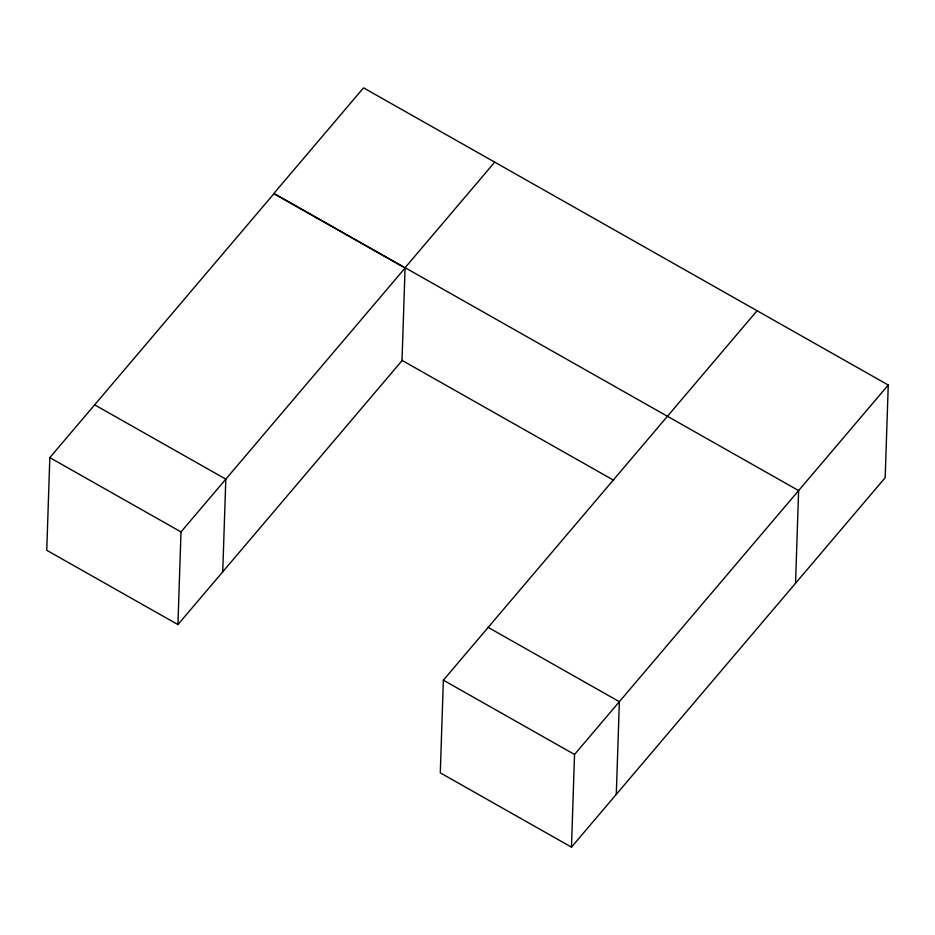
<?xml version="1.0" encoding="UTF-8"?>
<svg xmlns="http://www.w3.org/2000/svg" width="935" height="935" viewBox="0 0 935 935"><rect width="100%" height="100%" fill="white"/><g stroke="black" fill="none" stroke-linecap="round" stroke-linejoin="round"><path stroke-width="1.4" d="M177.93 624.592L181.004 531.922L405.077 268.029L273.897 193.732L49.824 457.624L46.75 550.294L177.93 624.592L402.003 360.7L405.089 267.702L494.72 162.141M222.74 571.811L225.814 479.141L94.634 404.843M757.069 310.736L443.365 680.177L440.292 772.859L571.472 847.145L885.176 477.703L888.25 385.021L363.54 87.855L273.908 193.405L798.619 490.583L795.545 583.265M571.472 847.145L574.546 754.475L888.25 385.021M616.294 794.376L619.367 701.694L488.187 627.397M402.015 360.372L613.676 480.251M443.365 680.177L574.546 754.475M49.824 457.624L181.004 531.922"/></g></svg>
